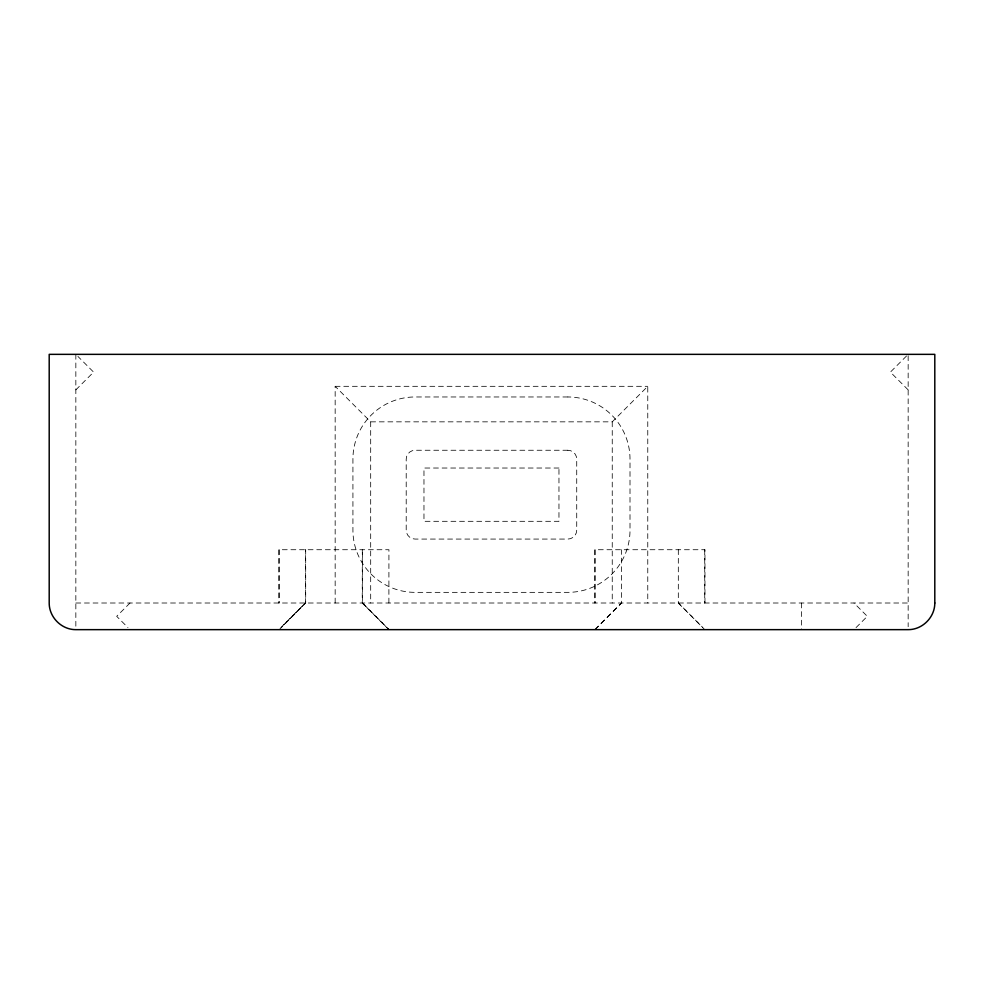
<?xml version="1.0" encoding="UTF-8"?>
<svg xmlns="http://www.w3.org/2000/svg" width="984" height="984" viewBox="0 0 984 984"><rect width="100%" height="100%" fill="white"/><g stroke="black" fill="none" stroke-linecap="round" stroke-linejoin="round"><path stroke-width="0.74" stroke-dasharray="4.92 3.69" d="M279.272 629.649L305.68 603.007L305.68 549.724M595.074 629.649L621.482 603.007L621.482 549.724M75.842 389.873L93.603 372.112L77.933 356.442M130.011 603.007L116.69 616.328L127.969 627.607M305.471 603.007L280.969 627.521L305.409 603.007L305.471 549.724M335.163 603.007L335.163 386.318L370.685 421.841L612.245 421.841L647.767 386.318L647.767 603.007M594.84 629.649L621.482 603.007M856.031 627.607L867.31 616.328L853.989 603.007M335.163 386.318L647.767 386.318M75.842 603.007L908.158 603.007M908.158 389.873L890.397 372.112L908.158 354.351L908.158 626.697M678.32 549.724L678.32 603.007L702.834 627.521M362.309 603.007L388.951 629.649L362.518 603.007L362.518 549.724M388.889 629.649L362.247 603.007L362.309 549.724M678.32 603.007L704.729 629.649M801.591 603.007L801.591 629.649M704.962 603.007L704.962 549.724L594.84 549.724L594.84 603.007M704.729 549.724L704.729 603.007M612.245 421.841L612.245 603.007M595.074 549.724L595.074 603.007M388.889 603.007L388.926 549.724L278.767 549.724L278.829 603.007M370.685 421.841L370.685 603.007M279.272 549.724L279.272 603.007M75.842 354.351L75.842 626.697M567.842 396.97L415.088 396.97A62.164 62.164 0 0 0 352.924 459.147L352.924 530.192A62.164 62.164 0 0 0 415.088 592.356L567.842 592.356A62.164 62.164 0 0 0 630.006 530.192L630.006 459.147A62.164 62.164 0 0 0 567.842 396.97M567.842 450.254L415.088 450.254A8.881 8.881 0 0 0 406.207 459.147L406.207 530.192A8.881 8.881 0 0 0 415.088 539.072L567.842 539.072A8.881 8.881 0 0 0 576.722 530.192L576.722 459.147A8.881 8.881 0 0 0 567.842 450.254M558.961 468.027L423.969 468.027L423.969 521.311L558.961 521.311L558.961 468.027"/><path stroke-width="1.48" d="M934.8 603.007C934.886 617.275 922.414 629.748 908.158 629.649L75.842 629.649C61.586 629.748 49.114 617.275 49.2 603.007L49.2 354.351L934.8 354.351L934.8 603.007"/></g></svg>
